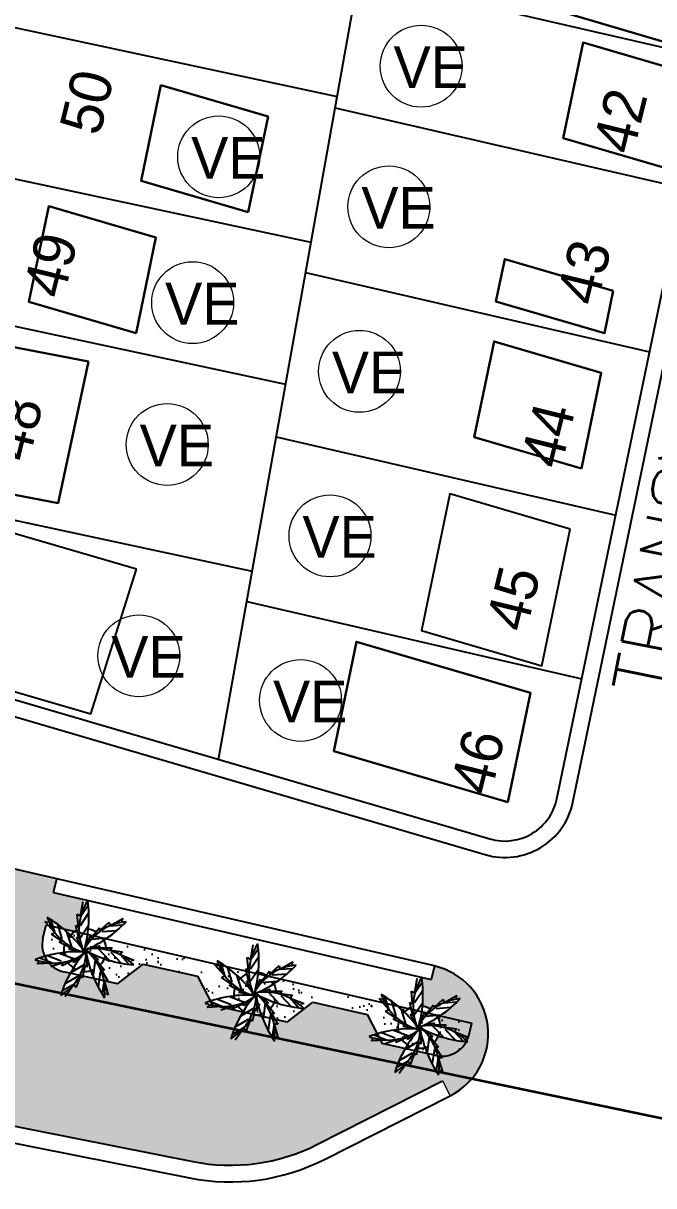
# Model space of a CAD drawing. Extents: x 472704 to 474638, y 1059265 to 1060325.
# Drawn here: x 474230.8 to 474276.2, y 1059666.4 to 1059750 of the extents above; entities that cross this region are included whole.
import ezdxf

# ---------------------------------------------------------------- set-up
doc = ezdxf.new("R2010")
doc.units = 0
doc.header["$LTSCALE"] = 0.4
doc.header["$MEASUREMENT"] = 0
for name, color, linetype in [('A-VIA-N', 7, 'CONTINUOUS'), ('CASASDURAS', 1, 'CONTINUOUS'), ('Dura', 1, 'CONTINUOUS'), ('NumeroPropu', 6, 'CONTINUOUS'), ('PARCELASPEOPUESTAS', 3, 'CONTINUOUS'), ('PISOS', 8, 'CONTINUOUS'), ('PROPUESTA_VIAS', 7, 'CONTINUOUS'), ('TipoVivienda', 7, 'CONTINUOUS'), ('VEGETACION', 3, 'CONTINUOUS'), ('VIAPROPUESTA', 7, 'CONTINUOUS')]:
    doc.layers.add(name, color=color, linetype=linetype)
for name, color, linetype, lineweight in [('AREAS VERDAS', 72, 'CONTINUOUS', 25), ('AREAS VERDES', 2, 'CONTINUOUS', 20), ('CALLES', 140, 'CONTINUOUS', 40), ('CASA', 31, 'CONTINUOUS', 30), ('PAT', 230, 'CONTINUOUS', 35)]:
    doc.layers.add(name, color=color, linetype=linetype, lineweight=lineweight)
doc.styles.add('Numeros Parcelas', font='', dxfattribs={"height": 3})
doc.styles.get("Standard").update_dxf_attribs({"font": 'romans.shx'})
doc.styles.add('TipoVivienda', font='', dxfattribs={"height": 3})
doc.styles.get('Numeros Parcelas').set_extended_font_data('AvantGarde Bk BT')
doc.styles.get('TipoVivienda').set_extended_font_data('AvantGarde Bk BT')

# ---------------------------------------------------------------- blocks, each defined once
blk = doc.blocks.new('PALME01')
at = {"layer": 'VEGETACION'}
for p, q in [((-0.317, 2.46), (-0.142, 3.506)), ((-0.481, 1.686), (-0.558, 2.581)), ((-0.558, 2.581), (-0.317, 2.46)), ((-0.34, 1.766), (0.257, 2.649)), ((-0.337, 2.42), (0.219, 3.223)), ((-2.175, 1.264), (-2.883, 2.052)), ((-2.883, 2.052), (-2.684, 1.995)), ((-2.156, 1.223), (-2.437, 2.158)), ((-1.646, 0.813), (-1.964, 1.831)), ((-0.454, 0.84), (-0.662, 1.777)), ((-0.662, 1.777), (-0.481, 1.686)), ((-0.393, 0.81), (0.234, 1.754)), ((1.069, 1.399), (1.721, 2.018)), ((1.721, 2.018), (1.776, 1.753)), ((1.732, 1.744), (2.707, 1.81)), ((1.776, 1.753), (2.703, 2.269)), ((2.703, 2.269), (2.603, 2.087)), ((-2.42, 1.151), (-2.175, 1.264)), ((-1.671, 0.653), (-2.42, 1.151)), ((-0.932, 0.175), (-1.279, 1.254)), ((-0.085, -0.127), (-0.614, 0.921)), ((-0.614, 0.921), (-0.454, 0.84)), ((-0.101, -0.041), (0.388, 1.026)), ((0.388, 1.026), (0.425, 0.85)), ((0.425, 0.85), (1.028, 1.597)), ((0.439, 0.784), (1.568, 0.882)), ((1.028, 1.597), (1.069, 1.399)), ((1.22, 1.338), (2.282, 1.422)), ((-1.855, 0.569), (-1.671, 0.653)), ((-0.994, 0.147), (-1.855, 0.569)), ((-1.157, 0.072), (-0.994, 0.147)), ((-0.007, -0.168), (-1.157, 0.072)), ((-0.045, 0.025), (1.095, 0.308)), ((0.043, 0.022), (0.975, -0.693)), ((0.938, 0.118), (1.718, -0.704)), ((1.095, 0.308), (0.981, 0.17)), ((0.981, 0.17), (1.94, 0.164)), ((1.94, 0.164), (1.811, 0.008)), ((1.811, 0.008), (2.701, -0.116)), ((-2.354, -0.945), (-3.261, -0.582)), ((-1.716, -0.802), (-2.71, -0.417)), ((-0.772, -0.642), (-1.832, -0.24)), ((-0.788, -0.707), (-1.655, -1.118)), ((0.073, -0.132), (-0.832, -0.882)), ((-0.832, -0.882), (-0.788, -0.707)), ((0.095, -0.048), (0.117, -1.222)), ((0.727, -0.688), (0.572, -1.81)), ((0.975, -0.693), (0.795, -0.689)), ((0.795, -0.689), (1.389, -1.443)), ((1.857, -0.147), (2.586, -0.926)), ((2.494, -0.295), (3.154, -1.016)), ((2.701, -0.116), (2.529, -0.324)), ((2.529, -0.324), (3.51, -0.727)), ((3.51, -0.727), (3.305, -0.762)), ((-3.456, -0.997), (-3.287, -0.876)), ((-2.398, -0.934), (-3.456, -0.997)), ((-1.606, -0.922), (-2.463, -1.196)), ((-1.655, -1.118), (-1.606, -0.922)), ((-0.034, -1.026), (-1.008, -1.604)), ((0.008, -1.079), (-0.211, -2.013)), ((0.117, -1.222), (0.008, -1.079)), ((1.094, -1.572), (0.939, -2.627)), ((1.389, -1.443), (1.186, -1.439)), ((1.186, -1.439), (1.644, -2.213)), ((-0.783, -2.452), (-1.632, -2.934)), ((-0.818, -2.479), (-1.429, -3.346)), ((-0.497, -1.864), (-1.418, -2.401)), ((-0.654, -2.693), (-0.818, -2.479)), ((-0.335, -1.853), (-0.654, -2.693)), ((-0.211, -2.013), (-0.335, -1.853)), ((1.375, -2.163), (1.223, -3.128)), ((1.374, -2.208), (1.671, -3.226)), ((1.644, -2.213), (1.374, -2.208)), ((1.671, -3.226), (1.516, -3.088))]:
    blk.add_line(p, q, dxfattribs=at)
for centre, radius, start, end in [((3.351, 1.474), 3.79, 146.51256, 204.97692), ((-8.282, 2.339), 8.56, 343.25676, 8.23271), ((0.884, 3.517), 3.79, 197.94113, 256.40549), ((-7.046, -5.039), 8.56, 34.68533, 59.66128), ((-3.284, 7.905), 8.56, 291.82819, 316.80414), ((3.292, -1.73), 3.79, 95.08398, 153.54835), ((0, 0), 1.528, 112.34106, 140.89589), ((0, 0), 1.528, 58.73723, 86.9078), ((0, 0), 1.528, 6.2517, 34.07198), ((0, 0), 1.528, 165.43041, 194.12308), ((0.751, -3.681), 3.79, 43.65541, 102.11978), ((4.184, 7.468), 8.56, 240.39962, 265.37557), ((-2.359, -2.911), 3.79, 352.22684, 50.6912), ((8.498, 1.357), 8.56, 188.97105, 213.947), ((-0.508, -8.673), 8.56, 86.1139, 111.08986), ((-2.252, 2.861), 3.79, 249.3697, 307.83406), ((-3.695, 0.001), 3.79, 300.79827, 359.26263), ((6.411, -5.826), 8.56, 137.54248, 162.51843), ((0, 0), 1.528, 315.67158, 343.39322), ((0, 0), 1.528, 216.74195, 245.16814), ((0, 0), 1.528, 266.3653, 294.33993)]:
    blk.add_arc(centre, radius, start, end, dxfattribs=at)
blk = doc.blocks.new('PALMERA')
at = {"layer": 'AREAS VERDES'}
blk.add_blockref('PALME01', (-88.824, 0.822), dxfattribs=at)

msp = doc.modelspace()

# ---------------------------------------------------------------- hatches: boundary and pattern name
at = {"layer": 'AREAS VERDAS'}
h = msp.add_hatch(dxfattribs=at)
h.set_pattern_fill('AR-SAND', color=64, style=0)
h.set_pattern_definition([(37.5, (0, 0), (-0.0629933581, 1.926823769), [0, -1.52, 0, -1.7, 0, -1.625]), (7.5, (0, 0), (1.769776705, 2.822146065), [0, -0.82, 0, -1.37, 0, -0.525]), (327.5, (-1.23, 0), (3.1141418618, 0.0056590535), [0, -0.5, 0, -1.8, 0, -2.35]), (317.5, (-1.23, 0), (3.0061266046, 0.877675565), [0, -0.25, 0, -1.18, 0, -1.35])])
h.paths.add_polyline_path([(474232.478, 1059685.148), (474232.253, 1059684.173, 0.415851), (474233.763, 1059681.772), (474237.606, 1059680.909), (474239.464, 1059682.336), (474243.367, 1059681.459), (474244.436, 1059679.374), (474249.802, 1059678.168), (474251.66, 1059679.595), (474255.563, 1059678.718), (474256.632, 1059676.633), (474260.497, 1059675.765, 0.412578), (474262.884, 1059677.266), (474263.074, 1059678.092)])
at = {"layer": 'PISOS', "lineweight": 20}
h = msp.add_hatch(dxfattribs=at)
h.set_pattern_fill('ANGLE', color=256, scale=6, angle=45, style=0)
h.set_pattern_definition([(45, (0, 0), (-1.166726189, 1.166726189), [1.2, -0.45]), (135, (0, 0), (-1.166726189, -1.166726189), [1.2, -0.45])])
h.paths.add_polyline_path([(474190.709, 1059697.243), (474190.934, 1059698.217), (474186.047, 1059699.345), (474185.822, 1059698.37), (474148.697, 1059706.932), (474148.921, 1059707.906), (474145.063, 1059708.796), (474144.839, 1059707.821), (474107.764, 1059716.371), (474107.989, 1059717.345), (474100.585, 1059719.053), (474100.36, 1059718.078), (474069.715, 1059725.146), (474069.939, 1059726.12, 0.420068), (474063.922, 1059722.274), (474064.901, 1059722.069), (474061.96, 1059708.046), (474061.066, 1059708.233, 0.328203), (474065.066, 1059702.354), (474065.248, 1059703.479), (474243.026, 1059668.141, 0.14979), (474251.071, 1059668.958, 0.017564), (474251.951, 1059669.365), (474260.982, 1059673.938), (474261.524, 1059672.868, 0.701219), (474260.389, 1059682.201), (474260.164, 1059681.226), (474259.493, 1059681.381, 0.000771), (474259.486, 1059681.371, -0.060273), (474259.534, 1059679.315, -0.097619), (474260.089, 1059679.112), (474260.324, 1059679.403), (474260.365, 1059679.205), (474261.017, 1059679.824), (474261.073, 1059679.56), (474261.999, 1059680.075), (474261.844, 1059679.793, -0.027229), (474262.253, 1059679.852, -0.061187), (474260.649, 1059678.516, -0.093769), (474260.815, 1059677.973), (474261.236, 1059677.97), (474261.107, 1059677.814), (474261.998, 1059677.69), (474261.821, 1059677.478), (474262.464, 1059676.775, -0.053286), (474260.69, 1059677.182, -0.088323), (474260.389, 1059676.739), (474260.685, 1059676.364), (474260.482, 1059676.367), (474260.941, 1059675.594), (474260.671, 1059675.599), (474260.967, 1059674.581), (474260.727, 1059674.794, -0.027229), (474260.693, 1059674.383, -0.050487), (474259.879, 1059675.903), (474259.149, 1059676.067), (474259.085, 1059675.793), (474258.962, 1059675.954), (474258.643, 1059675.113), (474258.474, 1059675.332), (474258.469, 1059675.329, -0.080339), (474257.542, 1059674.551, -0.054665), (474258.293, 1059676.26), (474256.632, 1059676.633), (474256.521, 1059676.85), (474255.84, 1059676.81), (474256.102, 1059676.996, -0.027229), (474255.708, 1059677.12, -0.017686), (474256.281, 1059677.318), (474255.563, 1059678.718), (474251.66, 1059679.595), (474249.802, 1059678.168), (474248.936, 1059678.363), (474249.147, 1059678.006), (474248.877, 1059678.011), (474249.173, 1059676.993), (474248.933, 1059677.207, -0.027229), (474248.9, 1059676.795, -0.058709), (474247.983, 1059678.577), (474247.474, 1059678.691, -0.011186), (474247.406, 1059678.694), (474247.291, 1059678.205), (474247.168, 1059678.366), (474246.849, 1059677.525), (474246.68, 1059677.744), (474246.675, 1059677.741, -0.080339), (474245.748, 1059676.964, -0.061831), (474246.625, 1059678.882), (474244.891, 1059679.272), (474244.046, 1059679.222), (474244.308, 1059679.409, -0.027229), (474243.915, 1059679.533, -0.011531), (474244.286, 1059679.666), (474243.367, 1059681.459), (474239.464, 1059682.336), (474237.606, 1059680.909), (474236.66, 1059681.121), (474236.953, 1059680.115), (474236.713, 1059680.328, -0.027229), (474236.679, 1059679.917, -0.045662), (474235.93, 1059681.286), (474235.105, 1059681.471), (474235.071, 1059681.327), (474234.948, 1059681.488), (474234.629, 1059680.647), (474234.46, 1059680.866), (474234.455, 1059680.863, -0.080339), (474233.528, 1059680.085, -0.050564), (474234.21, 1059681.672), (474233.763, 1059681.772, -0.15714), (474232.707, 1059682.396), (474231.826, 1059682.344), (474232.088, 1059682.53, -0.027229), (474231.695, 1059682.654, -0.021295), (474232.385, 1059682.888, -0.165999), (474232.253, 1059684.173), (474232.507, 1059685.273), (474232.399, 1059685.393), (474232.708, 1059685.305, -0.027229), (474232.56, 1059685.69, -0.042302), (474233.742, 1059684.856), (474234.536, 1059684.673, -0.030171), (474234.702, 1059684.753), (474234.621, 1059685.117), (474234.802, 1059685.026), (474234.724, 1059685.922), (474234.965, 1059685.8), (474235.164, 1059686.991), (474233.017, 1059687.487), (474233.242, 1059688.461), (474228.14, 1059689.638), (474227.915, 1059688.663)])
h.paths.add_polyline_path([(474137.117, 1059695.557, 0.999992), (474138.836, 1059703.78), (474133.012, 1059704.998), (474131.176, 1059703.543), (474127.26, 1059704.362), (474126.161, 1059706.431), (474120.777, 1059707.557), (474118.94, 1059706.102), (474115.025, 1059706.921), (474113.925, 1059708.99), (474108.101, 1059710.208, 0.414214), (474105.143, 1059708.273), (474104.446, 1059704.945, 0.414214), (474106.382, 1059701.986), (474112.206, 1059700.768), (474114.042, 1059702.223), (474117.958, 1059701.404), (474119.057, 1059699.335), (474124.441, 1059698.209), (474126.278, 1059699.664), (474130.193, 1059698.845), (474131.293, 1059696.776)], flags=16)
h.paths.add_polyline_path([(474180.24, 1059695.086), (474174.416, 1059696.304), (474172.58, 1059694.849), (474168.664, 1059695.668), (474167.565, 1059697.737), (474162.181, 1059698.863), (474160.344, 1059697.409), (474156.429, 1059698.228), (474155.329, 1059700.297), (474149.505, 1059701.515, 0.414214), (474146.547, 1059699.58), (474145.85, 1059696.252, 0.414214), (474147.786, 1059693.293), (474153.61, 1059692.075), (474155.446, 1059693.529), (474159.362, 1059692.71), (474160.461, 1059690.641), (474165.845, 1059689.515), (474167.682, 1059690.97), (474171.597, 1059690.151), (474172.697, 1059688.082), (474178.521, 1059686.864, 0.130315), (474180.67, 1059686.978, 0.769419)], flags=16)
h.paths.add_polyline_path([(474079.951, 1059716.124), (474080.081, 1059715.891), (474080.274, 1059716.038, -0.02205)], flags=16)
h.paths.add_polyline_path([(474071.151, 1059718.482), (474071.102, 1059719.404, -0.001832), (474071.088, 1059719.465, -0.052083), (474070.984, 1059718.685)], flags=0)
h.paths.add_polyline_path([(474070.85, 1059717.68), (474071.055, 1059718.712), (474069.999, 1059718.035, 0.025617), (474069.636, 1059717.237), (474070.675, 1059717.892)], flags=0)
h.paths.add_polyline_path([(474069.909, 1059716.658, 0.007401), (474069.967, 1059716.643, 135.125535), (474069.909, 1059716.658), (474070.268, 1059717.205), (474070.256, 1059717.198), (474070.26, 1059717.193)], flags=16)
h.paths.add_polyline_path([(474097.196, 1059711.512), (474097.32, 1059711.135), (474097.073, 1059711.34, -0.00191), (474097.073, 1059711.311, -0.025318), (474097.053, 1059710.928, -0.023826), (474096.607, 1059711.611), (474095.085, 1059711.898), (474094.979, 1059711.587), (474094.803, 1059711.8), (474094.798, 1059711.797, -0.080339), (474093.898, 1059710.988, -0.032953), (474094.27, 1059712.052), (474093.085, 1059712.276), (474092.556, 1059713.227), (474092.12, 1059713.186), (474092.375, 1059713.382, -0.027229), (474091.977, 1059713.492, -0.011077), (474092.329, 1059713.633), (474091.945, 1059714.323), (474088.015, 1059715.065), (474086.207, 1059713.575), (474084.969, 1059713.809, -0.014805), (474084.952, 1059713.585, -0.009298), (474084.771, 1059713.846), (474082.537, 1059714.268, -0.064075), (474081.797, 1059713.644, -0.063925), (474082.643, 1059715.654, -0.087021), (474082.246, 1059716.002), (474081.823, 1059715.783), (474081.88, 1059716.053), (474080.72, 1059716.457, -0.036222), (474081.927, 1059716.733, -0.092105), (474081.947, 1059717.291), (474081.565, 1059717.462), (474081.746, 1059717.553), (474080.98, 1059718.025), (474081.222, 1059718.146), (474080.486, 1059718.91), (474080.798, 1059718.832, -0.027229), (474080.637, 1059719.212, -0.060888), (474082.331, 1059718.011, -0.096865), (474082.809, 1059718.35), (474082.716, 1059718.711), (474082.9, 1059718.626), (474082.773, 1059719.671), (474073.786, 1059721.744, -0.057196), (474072.32, 1059720.455, -0.093769), (474072.504, 1059719.918), (474072.925, 1059719.93), (474072.802, 1059719.769), (474073.696, 1059719.676), (474073.531, 1059719.462), (474074.525, 1059719.093), (474074.21, 1059719.028, -0.027229), (474074.52, 1059718.756, -0.062892), (474072.407, 1059719.123, -0.088323), (474072.121, 1059718.67), (474072.43, 1059718.305), (474072.227, 1059718.302), (474072.712, 1059717.544), (474072.442, 1059717.54), (474072.773, 1059716.533), (474072.526, 1059716.738, 0.16331), (474071.741, 1059719.018), (474071.669, 1059718.33, -0.115315), (474070.992, 1059718.171, 0.115315), (474071.669, 1059718.33), (474071.741, 1059719.018, 0.053568), (474071.182, 1059719.604, -0.001476), (474071.136, 1059719.626, -0.005801), (474071.069, 1059719.569), (474070.191, 1059718.789), (474070.229, 1059718.965), (474069.377, 1059718.524), (474069.429, 1059718.773, -0.046916), (474068.724, 1059718.692), (474067.572, 1059718.584), (474067.828, 1059718.779, -0.027229), (474067.43, 1059718.89, -0.033723), (474068.519, 1059719.269), (474068.781, 1059720.614), (474068.534, 1059720.766), (474068.775, 1059720.887), (474068.04, 1059721.651), (474068.352, 1059721.573, -0.027229), (474068.191, 1059721.953, -0.026039), (474068.951, 1059721.489), (474069.207, 1059722.8), (474070.686, 1059722.459, -0.037371), (474070.901, 1059722.982, -0.021603), (474071.06, 1059723.268, -0.027165), (474071.174, 1059722.346), (474073.284, 1059721.859), (474073.616, 1059722.059), (474073.49, 1059721.812), (474073.568, 1059721.794, -0.004401), (474073.633, 1059721.807, -0.007392), (474073.743, 1059721.826, -0.008876), (474073.877, 1059721.845, -0.003976), (474073.786, 1059721.744), (474083.095, 1059719.597, -0.067368), (474083.506, 1059720.527, -0.030998), (474083.629, 1059719.474), (474085.575, 1059719.025), (474086.062, 1059719.318), (474085.917, 1059719.031, -0.027229), (474086.323, 1059719.104, -0.008201), (474086.134, 1059718.896), (474095.162, 1059716.814, -0.054356), (474095.448, 1059717.585, -0.021603), (474095.607, 1059717.871, -0.03497), (474095.736, 1059716.682), (474097.166, 1059716.352), (474097.19, 1059716.377), (474097.198, 1059716.345), (474097.515, 1059716.272), (474098.163, 1059716.662), (474098.018, 1059716.375, -0.027229), (474098.424, 1059716.448, -0.012642), (474098.13, 1059716.13), (474099.821, 1059715.74), (474099.312, 1059713.124, -0.380656)], flags=16)
h.paths.add_polyline_path([(474096.537, 1059713.643), (474095.785, 1059714.18, -0.003364), (474095.682, 1059714.23), (474095.639, 1059714.192), (474095.699, 1059713.084), (474095.584, 1059713.223), (474095.495, 1059712.774, 0.122672), (474096.217, 1059712.932), (474096.297, 1059713.711), (474096.357, 1059713.64)], flags=0)
h.paths.add_polyline_path([(474096.624, 1059714.647), (474096.514, 1059714.505), (474097.051, 1059714.52, 0.121989), (474096.775, 1059715.2), (474095.879, 1059715.092), (474095.935, 1059715.166), (474095.892, 1059715.341), (474095.465, 1059714.318, -0.001969), (474095.494, 1059714.325)], flags=0)
h.paths.add_polyline_path([(474093.666, 1059714.806), (474093.847, 1059714.897), (474093.081, 1059715.369), (474093.323, 1059715.49), (474092.587, 1059716.254), (474092.899, 1059716.176, -0.027229), (474092.738, 1059716.556, -0.060888), (474094.432, 1059715.354, -0.096865), (474094.91, 1059715.694), (474094.817, 1059716.054), (474095.001, 1059715.97), (474094.893, 1059716.862), (474095.144, 1059716.746), (474095.136, 1059716.734), (474095.138, 1059716.749), (474094.893, 1059716.862), (474095.001, 1059715.97), (474094.817, 1059716.054), (474095.081, 1059715.036), (474095.119, 1059715.097), (474094.894, 1059715.201), (474095.339, 1059714.391, -0.009512), (474095.538, 1059714.134), (474094.381, 1059714.334), (474094.541, 1059714.414)], flags=0)
h.paths.add_polyline_path([(474222.498, 1059686.121), (474216.674, 1059687.339), (474214.837, 1059685.885), (474210.922, 1059686.703), (474209.822, 1059688.772), (474204.438, 1059689.898), (474202.602, 1059688.444), (474198.686, 1059689.263), (474197.587, 1059691.332), (474191.763, 1059692.55, 0.414214), (474188.804, 1059690.615), (474188.108, 1059687.287, 0.414214), (474190.043, 1059684.328), (474195.867, 1059683.11), (474197.704, 1059684.564), (474201.619, 1059683.745), (474202.719, 1059681.676), (474208.102, 1059680.55), (474209.939, 1059682.005), (474213.854, 1059681.186), (474214.954, 1059679.117), (474220.778, 1059677.899, 1.000006)], flags=16)
h.paths.add_polyline_path([(474084.436, 1059716.299), (474083.684, 1059716.836, -0.003364), (474083.581, 1059716.886), (474083.538, 1059716.848), (474083.598, 1059715.74), (474083.483, 1059715.879), (474083.394, 1059715.431, 0.122672), (474084.116, 1059715.588), (474084.196, 1059716.367), (474084.256, 1059716.296)], flags=0)
h.paths.add_polyline_path([(474084.523, 1059717.304), (474084.413, 1059717.161), (474084.95, 1059717.176, 0.121989), (474084.674, 1059717.857), (474083.778, 1059717.748), (474083.834, 1059717.822), (474083.791, 1059717.997), (474083.364, 1059716.974, -0.001969), (474083.393, 1059716.981)], flags=0)
h.paths.add_polyline_path([(474070.347, 1059720.599), (474070.844, 1059719.693), (474070.918, 1059719.714), (474071.345, 1059720.738), (474071.388, 1059720.563), (474071.74, 1059721.031, 0.12354), (474071.022, 1059721.226), (474070.533, 1059720.433), (474070.51, 1059720.523)], flags=0)

# ---------------------------------------------------------------- linework, layer by layer
at = {"layer": 'A-VIA-N'}
for p, q in [((474065.248, 1059703.479), (474243.026, 1059668.141)), ((474065.892, 1059702.127), (474242.792, 1059666.964))]:
    msp.add_line(p, q, dxfattribs=at)
at = {"layer": 'A-VIA-N', "linetype": 'Continuous', "lineweight": 20}
msp.add_line((474260.982, 1059673.938), (474261.524, 1059672.868), dxfattribs=at)
at = {"layer": 'A-VIA-N', "linetype": 'Continuous'}
for radius in [13.8, 15]:
    msp.add_arc((474245.716, 1059681.676), radius, 258.75762, 296.85867, dxfattribs=at)
at = {"layer": 'CASA'}
for points in [[(474278.764, 1059748.081), (474268.829, 1059750.991), (474270.005, 1059757.315), (474279.941, 1059754.405), (474278.764, 1059748.081)], [(474273.248, 1059730.732), (474272.617, 1059727.686), (474264.818, 1059729.971), (474265.45, 1059733.016), (474273.248, 1059730.732)]]:
    msp.add_lwpolyline(points, dxfattribs=at)
for points in [[(474277.36, 1059739.444), (474278.786, 1059746.32), (474271.084, 1059748.576), (474269.658, 1059741.7)], [(474247.011, 1059736.375), (474248.437, 1059743.251), (474240.735, 1059745.507), (474239.308, 1059738.631)], [(474238.943, 1059727.679), (474240.369, 1059734.556), (474232.667, 1059736.812), (474231.241, 1059729.935)], [(474235.535, 1059725.643), (474228.657, 1059726.957), (474226.465, 1059716.788), (474233.343, 1059715.473)], [(474270.957, 1059717.961), (474272.383, 1059724.837), (474264.681, 1059727.093), (474263.255, 1059720.217)], [(474265.677, 1059693.978), (474253.161, 1059697.644), (474254.791, 1059705.503), (474267.307, 1059701.836)]]:
    msp.add_lwpolyline(points, close=True, dxfattribs=at)
at = {"layer": 'CASASDURAS'}
for points in [[(474270.157, 1059713.61), (474261.492, 1059716.148), (474259.455, 1059706.325), (474268.12, 1059703.787)], [(474238.97, 1059710.725), (474227.442, 1059714.068), (474224.161, 1059703.671), (474235.689, 1059700.328)]]:
    msp.add_lwpolyline(points, close=True, dxfattribs=at)
at = {"layer": 'Dura', "linetype": 'Continuous', "lineweight": 20}
for centre in [(474252.89, 1059713.114), (474239.148, 1059704.495)]:
    msp.add_circle(centre, 2.943, dxfattribs=at)
at = {"layer": 'PARCELASPEOPUESTAS', "linetype": 'Continuous'}
for p, q in [((474244.873, 1059697.05), (474259.119, 1059776.688)), ((474254.987, 1059753.264), (474280.226, 1059747.444)), ((474228.865, 1059749.955), (474253.398, 1059744.707)), ((474269.201, 1059694.224), (474279.6, 1059744.37)), ((474253.25, 1059743.882), (474278.301, 1059738.105)), ((474226.99, 1059739.471), (474251.522, 1059734.223)), ((474251.135, 1059732.055), (474275.864, 1059726.352)), ((474225.165, 1059729.271), (474249.698, 1059724.023)), ((474249.019, 1059720.228), (474273.426, 1059714.6)), ((474222.763, 1059715.839), (474247.295, 1059710.591)), ((474246.903, 1059708.401), (474270.989, 1059702.847)), ((474223.96, 1059703.176), (474264.387, 1059691.334))]:
    msp.add_line(p, q, dxfattribs=at)
msp.add_arc((474265.46, 1059695), 3.82, 253.67292, 348.28407, dxfattribs=at)
at = {"layer": 'PAT', "ltscale": 50}
msp.add_line((474315.34, 1059663.18), (474017.23, 1059725.31), dxfattribs=at)
at = {"layer": 'PROPUESTA_VIAS', "linetype": 'Continuous', "ltscale": 0.5}
for p, q in [((474237.606, 1059680.909), (474233.763, 1059681.772)), ((474237.606, 1059680.909), (474239.464, 1059682.336)), ((474239.464, 1059682.336), (474243.367, 1059681.459)), ((474243.367, 1059681.459), (474244.436, 1059679.374)), ((474249.802, 1059678.168), (474244.436, 1059679.374)), ((474249.802, 1059678.168), (474251.66, 1059679.595)), ((474251.66, 1059679.595), (474255.563, 1059678.718)), ((474255.563, 1059678.718), (474256.632, 1059676.633)), ((474260.497, 1059675.765), (474256.632, 1059676.633))]:
    msp.add_line(p, q, dxfattribs=at)
for centre, start, end in [((474234.202, 1059683.724), 167.0141, 257.33418), ((474260.935, 1059677.716), 257.33418, 347.0141)]:
    msp.add_arc(centre, 2, start, end, dxfattribs=at)
at = {"layer": 'TipoVivienda', "linetype": 'Continuous', "lineweight": 20}
for centre in [(474259.439, 1059746.875), (474244.889, 1059740.365), (474257.122, 1059736.768), (474243.013, 1059729.881), (474255.006, 1059724.941), (474241.189, 1059719.681), (474250.775, 1059701.287)]:
    msp.add_circle(centre, 2.943, dxfattribs=at)
at = {"layer": 'VIAPROPUESTA'}
for p, q in [((474270.356, 1059693.985), (474280.755, 1059744.13)), ((474223.628, 1059702.044), (474264.108, 1059690.186))]:
    msp.add_line(p, q, dxfattribs=at)
at = {"layer": 'VIAPROPUESTA', "linetype": 'Continuous'}
for p, q in [((474260.389, 1059682.201), (474069.939, 1059726.12)), ((474233.017, 1059687.487), (474233.242, 1059688.461)), ((474233.017, 1059687.487), (474260.164, 1059681.226)), ((474232.253, 1059684.173), (474232.478, 1059685.148)), ((474232.478, 1059685.148), (474263.074, 1059678.092)), ((474260.389, 1059682.201), (474260.164, 1059681.226)), ((474262.884, 1059677.266), (474263.074, 1059678.092)), ((474251.951, 1059669.365), (474260.982, 1059673.938)), ((474252.493, 1059668.294), (474261.524, 1059672.868))]:
    msp.add_line(p, q, dxfattribs=at)
at = {"layer": 'VIAPROPUESTA'}
msp.add_arc((474265.46, 1059695), 5, 253.67292, 348.28407, dxfattribs=at)
at = {"layer": 'VIAPROPUESTA', "linetype": 'Continuous'}
msp.add_arc((474259.265, 1059677.329), 5, 296.85867, 77.0141, dxfattribs=at)

# ---------------------------------------------------------------- block references
at = {"layer": 'AREAS VERDAS', "linetype": 'Continuous'}
for p in [(474324.106, 1059682.518), (474336.327, 1059679.397), (474348.12, 1059676.984)]:
    msp.add_blockref('PALMERA', p, dxfattribs=at)

# ---------------------------------------------------------------- texts
at = {"layer": 'CALLES', "linetype": 'Continuous'}
msp.add_text('TRANSV. 16-C', height=4, rotation=78.65748, dxfattribs=at).set_placement((474277.122, 1059701.408))
at = {"layer": 'NumeroPropu', "linetype": 'Continuous', "lineweight": 20, "style": 'Numeros Parcelas'}
for s, p in [('50', (474236.316, 1059741.785)), ('42', (474274.667, 1059740.434)), ('49', (474233.716, 1059730.07)), ('43', (474272.071, 1059729.557)), ('48', (474231.219, 1059718.332)), ('44', (474269.471, 1059717.842)), ('45', (474266.974, 1059706.104)), ('46', (474264.425, 1059694.378))]:
    msp.add_text(s, height=3, rotation=76.15332, dxfattribs=at).set_placement(p)
at = {"layer": 'TipoVivienda', "linetype": 'Continuous', "lineweight": 20, "style": 'TipoVivienda'}
for p in [(474257.456, 1059745.302), (474242.905, 1059738.791), (474255.139, 1059735.194), (474241.03, 1059728.308), (474253.023, 1059723.367), (474239.205, 1059718.108), (474250.907, 1059711.54), (474237.164, 1059702.922), (474248.792, 1059699.713)]:
    msp.add_text('VE', height=3, dxfattribs=at).set_placement(p)

doc.saveas('drawing.dxf')
